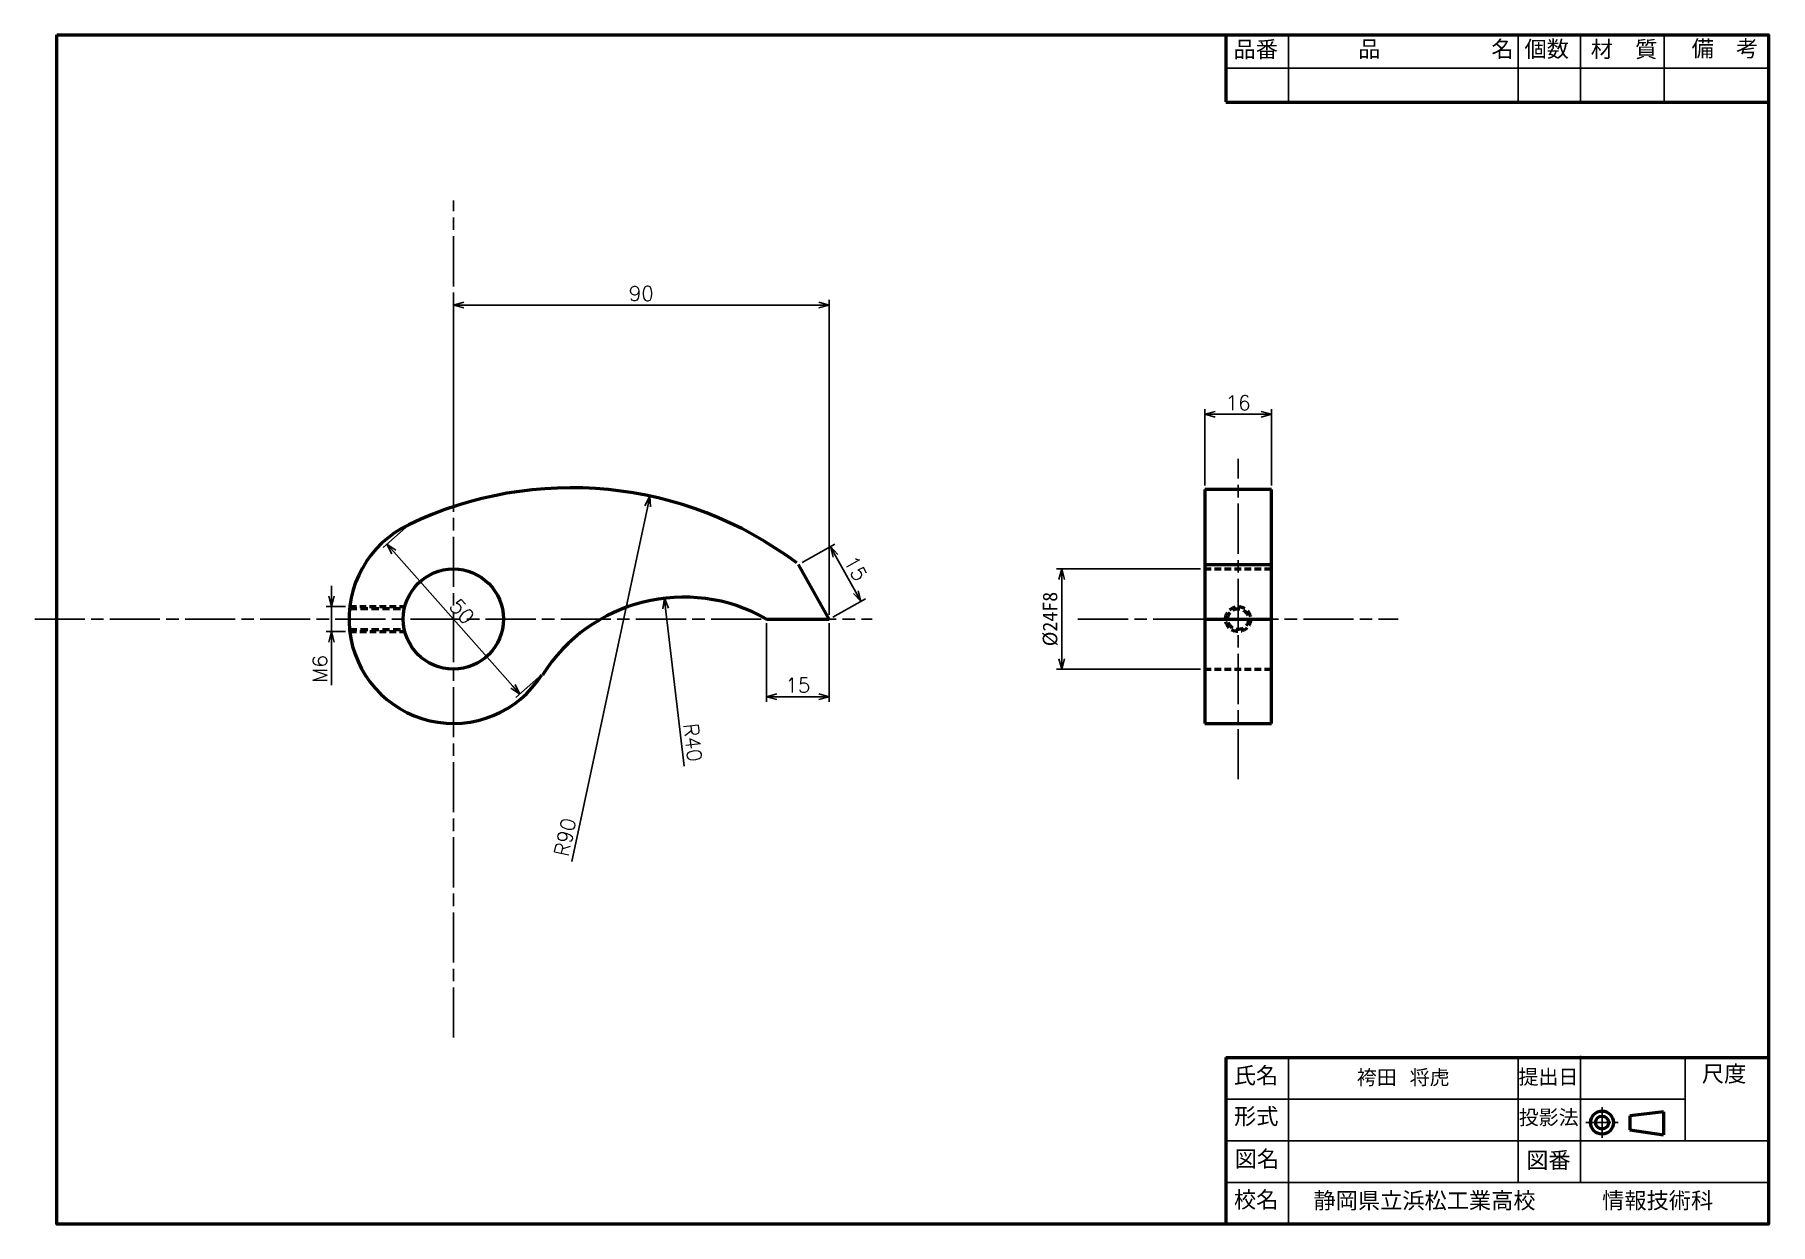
# Model space of a CAD drawing. Header units: millimetres. Extents: x 0 to 415, y 5 to 290.
import ezdxf

# ---------------------------------------------------------------- set-up
doc = ezdxf.new("R2010")
doc.units = ezdxf.units.MM
for name, pattern in [('AM_ISO08W050', [18, 12, -1.5, 3, -1.5]), ('AM_ISO08W050x2', [9, 6, -0.75, 1.5, -0.75]), ('CENTER2', [28.575, 19.05, -3.175, 3.175, -3.175]), ('HIDDEN2', [4.7625, 3.175, -1.5875])]:
    doc.linetypes.add(name, pattern=pattern)
doc.layers.get('Defpoints').update_dxf_attribs({"lineweight": 25})
for name, color, linetype, lineweight in [('AM_5', 92, 'Continuous', 25), ('AM_7', 142, 'AM_ISO08W050', 25), ('太\u3000線', 7, 'Continuous', 50), ('寸法線', 5, 'Continuous', 25), ('破\u3000線', 7, 'HIDDEN2', 50), ('表題欄', 7, 'Continuous', 50)]:
    doc.layers.add(name, color=color, linetype=linetype, lineweight=lineweight)
doc.styles.get("Standard").update_dxf_attribs({"font": 'txt.shx', "height": 3.5})
doc.dimstyles.new('ISO-25$0', dxfattribs={"dimtxt": 3.9, "dimasz": 2.5, "dimexe": 1.25, "dimexo": 1, "dimgap": 1, "dimtad": 1, "dimdsep": 46, "dimtxsty": 'Standard', "dimblk": 'OPEN30', "dimcen": 2.5, "dimadec": 0, "dimazin": 0, "dimtfac": 1, "dimtmove": 0, "dimatfit": 3, "dimldrblk": 'OPEN30', "dimfxl": 1, "dimarcsym": 0})
doc.dimstyles.new('ISO-25$4', dxfattribs={"dimtxt": 3.9, "dimasz": 2.5, "dimexe": 1.25, "dimexo": 1, "dimgap": 1, "dimtad": 1, "dimdsep": 46, "dimtxsty": 'Standard', "dimblk": 'OPEN30', "dimcen": 2.5, "dimadec": 0, "dimazin": 0, "dimtfac": 1, "dimtmove": 0, "dimatfit": 3, "dimldrblk": 'OPEN30', "dimfxl": 1, "dimarcsym": 0})

# ---------------------------------------------------------------- blocks, each defined once
blk = doc.blocks.new('_Open30')
at = {"layer": '表題欄', "color": 0, "linetype": 'CENTER2', "lineweight": -2}
for p, q in [((-1, 0.27), (0, 0)), ((0, 0), (-1, -0.27)), ((0, 0), (-1, 0))]:
    blk.add_line(p, q, dxfattribs=at)
blk = doc.blocks.new('*D7')
at = {"layer": 'AM_5', "color": 0, "lineweight": -2, "transparency": 16777216}
for p, q in [((100, 177.91), (100, 226.49)), ((102.5, 225.24), (187.5, 225.24)), ((190, 151), (190, 226.49))]:
    blk.add_line(p, q, dxfattribs=at)
at = {"layer": 'Defpoints', "color": 0, "transparency": 16777216}
for p in [(190, 225.24), (100, 176.91), (190, 150)]:
    blk.add_point(p, dxfattribs=at)
at = {"layer": 'AM_5', "color": 0, "lineweight": -2, "transparency": 16777216, "xscale": 2.5, "yscale": 2.5, "zscale": 2.5, "rotation": 180}
blk.add_blockref('_Open30', (100, 225.24), dxfattribs=at)
at = {"layer": 'AM_5', "color": 0, "lineweight": -2, "transparency": 16777216, "xscale": 2.5, "yscale": 2.5, "zscale": 2.5}
blk.add_blockref('_Open30', (190, 225.24), dxfattribs=at)
at = {"layer": 'AM_5', "color": 0, "transparency": 16777216, "insert": (145, 227.99), "char_height": 3.5, "attachment_point": 5}
blk.add_mtext('90', dxfattribs=at)
blk = doc.blocks.new('*D8')
at = {"layer": 'AM_5', "color": 0, "lineweight": -2, "transparency": 16777216}
for p, q in [((279.95, 182.02), (279.95, 200.3)), ((295.95, 182.02), (295.95, 200.3)), ((282.45, 199.05), (293.45, 199.05))]:
    blk.add_line(p, q, dxfattribs=at)
at = {"layer": 'Defpoints', "color": 0, "transparency": 16777216}
for p in [(295.95, 199.05), (279.95, 181.02), (295.95, 181.02)]:
    blk.add_point(p, dxfattribs=at)
at = {"layer": 'AM_5', "color": 0, "lineweight": -2, "transparency": 16777216, "xscale": 2.5, "yscale": 2.5, "zscale": 2.5, "rotation": 180}
blk.add_blockref('_Open30', (279.95, 199.05), dxfattribs=at)
at = {"layer": 'AM_5', "color": 0, "lineweight": -2, "transparency": 16777216, "xscale": 2.5, "yscale": 2.5, "zscale": 2.5}
blk.add_blockref('_Open30', (295.95, 199.05), dxfattribs=at)
at = {"layer": 'AM_5', "color": 0, "transparency": 16777216, "insert": (287.95, 201.8), "char_height": 3.5, "attachment_point": 5}
blk.add_mtext('16', dxfattribs=at)
blk = doc.blocks.new('*D9')
at = {"layer": 'AM_5', "color": 0, "lineweight": -2, "transparency": 16777216}
for p, q in [((175, 149), (175, 130.15)), ((190, 149), (190, 130.15)), ((177.5, 131.4), (187.5, 131.4))]:
    blk.add_line(p, q, dxfattribs=at)
at = {"layer": 'Defpoints', "color": 0, "transparency": 16777216}
for p in [(175, 150), (190, 150), (190, 131.4)]:
    blk.add_point(p, dxfattribs=at)
at = {"layer": 'AM_5', "color": 0, "lineweight": -2, "transparency": 16777216, "xscale": 2.5, "yscale": 2.5, "zscale": 2.5, "rotation": 180}
blk.add_blockref('_Open30', (175, 131.4), dxfattribs=at)
at = {"layer": 'AM_5', "color": 0, "lineweight": -2, "transparency": 16777216, "xscale": 2.5, "yscale": 2.5, "zscale": 2.5}
blk.add_blockref('_Open30', (190, 131.4), dxfattribs=at)
at = {"layer": 'AM_5', "color": 0, "transparency": 16777216, "insert": (182.5, 134.15), "char_height": 3.5, "attachment_point": 5}
blk.add_mtext('15', dxfattribs=at)
blk = doc.blocks.new('*D10')
at = {"layer": 'AM_5', "color": 0, "lineweight": -2, "transparency": 16777216}
for p, q in [((183.57, 163.59), (191.4, 167.95)), ((191.52, 165.16), (196.39, 156.43)), ((190.87, 150.49), (198.7, 154.86))]:
    blk.add_line(p, q, dxfattribs=at)
at = {"layer": 'Defpoints', "color": 0, "transparency": 16777216}
for p in [(182.69, 163.1), (197.61, 154.25), (190, 150)]:
    blk.add_point(p, dxfattribs=at)
at = {"layer": 'AM_5', "color": 0, "lineweight": -2, "transparency": 16777216, "xscale": 2.5, "yscale": 2.5, "zscale": 2.5}
for p, rotation in [((190.3, 167.35), 119.1559371281469), ((197.61, 154.25), 299.1559371281469)]:
    blk.add_blockref('_Open30', p, dxfattribs=dict(at, rotation=rotation))
at = {"layer": 'AM_5', "color": 0, "transparency": 16777216, "insert": (196.36, 162.14), "char_height": 3.5, "attachment_point": 5, "rotation": 299.1559}
blk.add_mtext('15', dxfattribs=at)
blk = doc.blocks.new('*D11')
at = {"layer": 'AM_5', "color": 0, "lineweight": -2, "transparency": 16777216}
for p, q in [((278.95, 162), (244.47, 162)), ((245.72, 159.5), (245.72, 140.5)), ((278.95, 138), (244.47, 138))]:
    blk.add_line(p, q, dxfattribs=at)
at = {"layer": 'Defpoints', "color": 0, "transparency": 16777216}
for p in [(279.95, 162), (245.72, 138), (279.95, 138)]:
    blk.add_point(p, dxfattribs=at)
at = {"layer": 'AM_5', "color": 0, "lineweight": -2, "transparency": 16777216, "xscale": 2.5, "yscale": 2.5, "zscale": 2.5}
for p, rotation in [((245.72, 162), 90), ((245.72, 138), 270)]:
    blk.add_blockref('_Open30', p, dxfattribs=dict(at, rotation=rotation))
at = {"layer": 'AM_5', "color": 0, "transparency": 16777216, "insert": (242.97, 150), "char_height": 3.5, "attachment_point": 5, "rotation": 90}
blk.add_mtext('{\\Ftxt|c178;%%C24F8}', dxfattribs=at)
blk = doc.blocks.new('*D12')
at = {"layer": 'AM_5', "color": 0, "lineweight": -2, "transparency": 16777216}
blk.add_line((155.24, 114.74), (150.84, 152.5), dxfattribs=at)
at = {"layer": 'Defpoints', "color": 0, "transparency": 16777216}
for p in [(150.55, 154.99), (155.18, 115.26)]:
    blk.add_point(p, dxfattribs=at)
at = {"layer": 'AM_5', "color": 0, "lineweight": -2, "transparency": 16777216, "xscale": 2.5, "yscale": 2.5, "zscale": 2.5, "rotation": 96.64527907936949}
blk.add_blockref('_Open30', (150.55, 154.99), dxfattribs=at)
at = {"layer": 'AM_5', "color": 0, "transparency": 16777216, "insert": (157.35, 120.4), "char_height": 3.5, "attachment_point": 5, "rotation": 276.6453}
blk.add_mtext('R40', dxfattribs=at)
blk = doc.blocks.new('*D13')
at = {"layer": 'AM_5', "color": 0, "lineweight": -2, "transparency": 16777216}
for p, q in [((70.8, 155.5), (70.8, 158)), ((74.17, 153), (69.55, 153)), ((70.8, 153), (70.8, 147)), ((74.17, 147), (69.55, 147)), ((70.8, 144.5), (70.8, 134.17))]:
    blk.add_line(p, q, dxfattribs=at)
at = {"layer": 'Defpoints', "color": 0, "transparency": 16777216}
for p in [(75.17, 153), (70.8, 147), (75.17, 147)]:
    blk.add_point(p, dxfattribs=at)
at = {"layer": 'AM_5', "color": 0, "lineweight": -2, "transparency": 16777216, "xscale": 2.5, "yscale": 2.5, "zscale": 2.5}
for p, rotation in [((70.8, 153), 270), ((70.8, 147), 90)]:
    blk.add_blockref('_Open30', p, dxfattribs=dict(at, rotation=rotation))
at = {"layer": 'AM_5', "color": 0, "transparency": 16777216, "insert": (68.05, 138.08), "char_height": 3.5, "attachment_point": 5, "rotation": 90}
blk.add_mtext('M6', dxfattribs=at)
blk = doc.blocks.new('*D14')
at = {"layer": 'AM_5', "color": 0, "lineweight": -2, "transparency": 16777216}
blk.add_line((128.33, 91.93), (146.55, 177.01), dxfattribs=at)
at = {"layer": 'Defpoints', "color": 0, "transparency": 16777216}
for p in [(147.07, 179.46), (128.22, 91.45)]:
    blk.add_point(p, dxfattribs=at)
at = {"layer": 'AM_5', "color": 0, "lineweight": -2, "transparency": 16777216, "xscale": 2.5, "yscale": 2.5, "zscale": 2.5, "rotation": 77.90945029431113}
blk.add_blockref('_Open30', (147.07, 179.46), dxfattribs=at)
at = {"layer": 'AM_5', "color": 0, "transparency": 16777216, "insert": (126.76, 97.76), "char_height": 3.5, "attachment_point": 5, "rotation": 77.9095}
blk.add_mtext('R90', dxfattribs=at)
blk = doc.blocks.new('*D15')
at = {"layer": 'AM_5', "color": 0, "lineweight": -2, "transparency": 16777216}
for p, q in [((88.57, 171.95), (83.14, 167.13)), ((85.73, 166.09), (114.26, 133.9)), ((120.41, 136.01), (114.98, 131.2))]:
    blk.add_line(p, q, dxfattribs=at)
at = {"layer": 'Defpoints', "color": 0, "transparency": 16777216}
for p in [(89.31, 172.61), (121.16, 136.68), (115.92, 132.03)]:
    blk.add_point(p, dxfattribs=at)
at = {"layer": 'AM_5', "color": 0, "lineweight": -2, "transparency": 16777216, "xscale": 2.5, "yscale": 2.5, "zscale": 2.5}
for p, rotation in [((84.07, 167.96), 131.5496492421832), ((115.92, 132.03), 311.5496492421832)]:
    blk.add_blockref('_Open30', p, dxfattribs=dict(at, rotation=rotation))
at = {"layer": 'AM_5', "color": 0, "transparency": 16777216, "insert": (102.06, 151.82), "char_height": 3.5, "attachment_point": 5, "rotation": 311.5496}
blk.add_mtext('50', dxfattribs=at)

msp = doc.modelspace()

# ---------------------------------------------------------------- linework, layer by layer
at = {"layer": 'AM_7'}
for p, q in [((100, 49.713), (100, 250.287)), ((287.954, 111.649), (287.954, 188.351)), ((-0.287, 150), (200.287, 150)), ((249.603, 150), (326.305, 150))]:
    msp.add_line(p, q, dxfattribs=at)
at = {"layer": 'AM_7', "linetype": 'AM_ISO08W050x2'}
for p, q in [((371.247, 29.372), (378.995, 29.372)), ((375.121, 25.696), (375.121, 33.049))]:
    msp.add_line(p, q, dxfattribs=at)
at = {"layer": '太\u3000線', "color": 5, "lineweight": 25}
msp.add_line((415.425, 273.868), (285, 273.868), dxfattribs=at)
at = {"layer": '太\u3000線'}
for p, q in [((285, 273.868), (415.425, 273.868)), ((279.954, 181.019), (279.954, 125)), ((295.954, 181.019), (279.954, 181.019)), ((295.954, 125), (295.954, 181.019)), ((190, 150), (182.692, 163.099)), ((279.954, 163.099), (295.954, 163.099)), ((175, 150), (190, 150)), ((279.954, 150), (295.954, 150)), ((279.954, 125), (295.954, 125)), ((389.851, 31.909), (381.757, 30.982)), ((381.757, 30.982), (381.757, 27.64)), ((389.851, 31.909), (389.851, 26.398)), ((381.757, 27.64), (389.851, 26.398))]:
    msp.add_line(p, q, dxfattribs=at)
at = {"layer": '太\u3000線', "lineweight": 50}
msp.add_lwpolyline([(5, 290), (415, 290), (415, 5), (5, 5)], close=True, dxfattribs=at)
at = {"layer": '太\u3000線'}
for centre, radius in [((100, 150), 12), ((375.121, 29.372), 2.755), ((375.121, 29.372), 1.557)]:
    msp.add_circle(centre, radius, dxfattribs=at)
for centre, radius, start, end in [((128.223, 91.454), 90, 53.11701, 115.61456), ((100, 150), 25.006, 115.29595, 327.80335), ((155.181, 115.255), 40, 60.29836, 147.80335)]:
    msp.add_arc(centre, radius, start, end, dxfattribs=at)
at = {"layer": '寸法線', "color": 5, "lineweight": 25}
msp.add_line((415, 5), (415, 5), dxfattribs=at)
at = {"layer": '破\u3000線', "ltscale": 0.5}
for p, q in [((279.954, 162), (295.954, 162)), ((75.174, 153), (88.381, 153)), ((75.181, 147), (88.381, 147)), ((279.954, 138), (295.954, 138))]:
    msp.add_line(p, q, dxfattribs=at)
at = {"layer": '破\u3000線', "ltscale": 0.55}
for p, q in [((75.125, 152.5), (88.263, 152.5)), ((75.119, 147.5), (88.263, 147.5))]:
    msp.add_line(p, q, dxfattribs=at)
at = {"layer": '破\u3000線', "ltscale": 0.5}
msp.add_circle((287.954, 150), 3, dxfattribs=at)
at = {"layer": '破\u3000線', "ltscale": 0.55}
msp.add_circle((287.954, 150), 2.5, dxfattribs=at)
at = {"layer": '表題欄', "lineweight": 50}
for p, q in [((285, 290), (285, 273.879)), ((285, 45), (415, 45)), ((285, 45), (285, 5)), ((415, 45), (415, 45))]:
    msp.add_line(p, q, dxfattribs=at)
at = {"layer": '表題欄', "color": 5, "lineweight": 25}
for p, q in [((300, 290), (300, 274.02)), ((355, 290), (355, 274.02)), ((370, 290), (370, 274.02)), ((390, 290), (390, 274.02)), ((285, 282), (415, 282)), ((300, 45), (300, 5)), ((355, 15), (355, 45)), ((370, 35.035), (370, 45.393)), ((395, 45), (395, 25)), ((285, 35), (395, 35)), ((395, 35), (285, 35)), ((370, 24.974), (370, 35.035)), ((285, 25), (415, 25)), ((370, 15), (370, 25)), ((285, 15), (415, 15)), ((285, 15), (415, 15))]:
    msp.add_line(p, q, dxfattribs=at)

# ---------------------------------------------------------------- texts
at = {"layer": '太\u3000線', "insert": (327.5, 40), "char_height": 3.5, "attachment_point": 5}
msp.add_mtext_dynamic_manual_height_columns('\\pxqc;{\\fMS PGothic|b0|i0|c128|p50;袴田} {\\fMS PGothic|b0|i0|c128|p50;将虎}', width=55, gutter_width=17.5, heights=[0], dxfattribs=at)
at = {"layer": '表題欄', "lineweight": 50, "attachment_point": 1}
for s, insert, char_height, width in [('{\\fＭＳ Ｐゴシック|b0|i0|c128|p2;品番}', (286.862, 288.46), 3.9, 13.6291), ('{\\fＭＳ Ｐゴシック|b0|i0|c128|p2;\u3000\u3000\u3000品\u3000\u3000\u3000\u3000\u3000名}', (300.748, 288.53), 3.9, 60.053), ('{\\fＭＳ Ｐゴシック|b0|i0|c128|p2;個数}', (356.56, 288.519), 3.9, 18.22998), ('{\\fＭＳ Ｐゴシック|b0|i0|c128|p2;材\u3000質}', (372.416, 288.461), 3.9, 17.85782), ('{\\fＭＳ Ｐゴシック|b0|i0|c128|p2;\u3000備\u3000考}', (391.267, 288.638), 3.9, 24.2768), ('{\\fＭＳ Ｐゴシック|b0|i0|c128|p2;氏名}', (286.917, 42.625), 3.9, 14.5173), ('{\\fＭＳ Ｐゴシック|b0|i0|c128|p2;提出日}', (355.115, 42.061), 3.5, 14.6241), ('{\\fＭＳ Ｐゴシック|b0|i0|c128|p2;尺度}', (399.035, 43.025), 3.9, 15.9987), ('{\\fＭＳ Ｐゴシック|b0|i0|c128|p2;形式}', (286.968, 32.829), 3.9, 14.5173), ('{\\fＭＳ Ｐゴシック|b0|i0|c128|p2;投影法}', (355.187, 32.372), 3.5, 15.1099), ('{\\fＭＳ Ｐゴシック|b0|i0|c128|p2;図名}', (287.126, 22.623), 3.9, 14.08791), ('{\\fＭＳ Ｐゴシック|b0|i0|c128|p2;図番}', (356.964, 22.327), 3.9, 15.4062), ('{\\fＭＳ Ｐゴシック|b0|i0|c128|p2;校名}', (286.961, 12.864), 3.9, 14.9068), ('{\\fMS PGothic|b0|i0|c128|p2;静岡県立浜松工業高校\u3000\u3000\u3000情報技術科}', (306.006, 12.654), 3.9, 114.3611)]:
    msp.add_mtext(s, dxfattribs=dict(at, insert=insert, char_height=char_height, width=width))

# ---------------------------------------------------------------- dimensions: what is measured, and where the dimension line sits
at = {"layer": 'AM_5'}
dim = msp.add_linear_dim(base=(190, 225.24), p1=(100, 176.914), p2=(190, 150), dimstyle='ISO-25$0', override={"dimpost": ''}, dxfattribs=at)
dim.commit()
dim.dimension.update_dxf_attribs({"geometry": '*D7', "text_midpoint": (145, 227.99)})
for base, p1, p2, angle, override, picture, middle in [((295.954, 199.054), (279.954, 181.019), (295.954, 181.019), 0, {"dimpost": ''}, '*D8', (287.954, 201.804)), ((70.802, 147), (75.174, 153), (75.174, 147), 90, {"dimpost": 'M<>'}, '*D13', (68.052, 138.083))]:
    dim = msp.add_linear_dim(base=base, p1=p1, p2=p2, angle=angle, dimstyle='ISO-25$0', override=override, dxfattribs=at)
    dim.commit()
    dim.dimension.update_dxf_attribs({"geometry": picture, "text_midpoint": middle})
for center, mpoint, picture, middle in [((128.223, 91.454), (147.074, 179.457), '*D14', (129.451, 97.184)), ((155.181, 115.255), (150.552, 154.987), '*D12', (154.619, 120.079))]:
    dim = msp.add_radius_dim(center=center, mpoint=mpoint, dimstyle='ISO-25$4', override={"dimpost": ''}, dxfattribs=at)
    dim.commit()
    dim.dimension.update_dxf_attribs({"geometry": picture, "text_midpoint": middle, "dimtype": 164})
dim = msp.add_aligned_dim(p1=(89.315, 172.609), p2=(121.161, 136.676), distance=-7.003, text='50', dimstyle='ISO-25$0', override={"dimpost": ''}, dxfattribs=at)
dim.commit()
dim.dimension.update_dxf_attribs({"geometry": '*D15', "text_midpoint": (102.055, 151.821)})
dim = msp.add_aligned_dim(p1=(182.692, 163.099), p2=(190, 150), distance=8.716, dimstyle='ISO-25$0', override={"dimpost": ''}, dxfattribs=at)
dim.commit()
dim.dimension.update_dxf_attribs({"geometry": '*D10', "text_midpoint": (196.359, 162.136)})
dim = msp.add_linear_dim(base=(245.717, 138), p1=(279.954, 162), p2=(279.954, 138), angle=90, text='{\\Ftxt|c178;<>}', dimstyle='ISO-25$0', override={"dimpost": '%%C<>F8'}, dxfattribs=at)
dim.commit()
dim.dimension.update_dxf_attribs({"geometry": '*D11', "text_midpoint": (242.967, 150)})
dim = msp.add_linear_dim(base=(190, 131.398), p1=(175, 150), p2=(190, 150), angle=0, dimstyle='ISO-25$0', dxfattribs=at)
dim.commit()
dim.dimension.update_dxf_attribs({"geometry": '*D9', "text_midpoint": (182.5, 134.148)})

doc.saveas('drawing.dxf')
